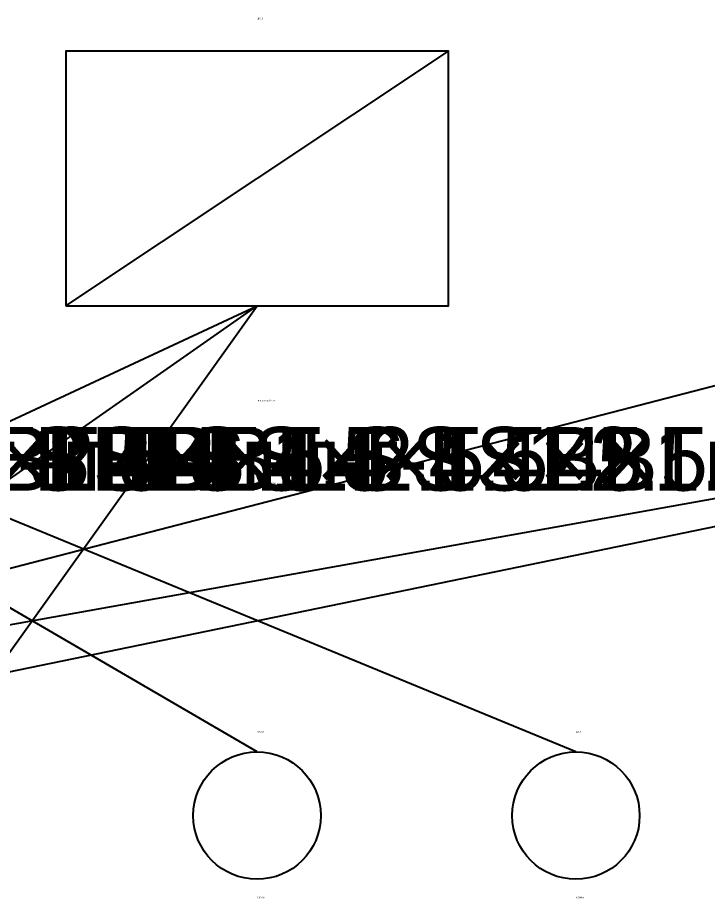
# Model space of a CAD drawing. Header units: millimetres. Extents: x -100 to 4200, y -3729 to 453.
# Drawn here: x 1124 to 2206, y -930 to 453 of the extents above; entities that cross this region are included whole.
import ezdxf

# ---------------------------------------------------------------- set-up
doc = ezdxf.new("R2010")
doc.units = ezdxf.units.MM
for name, color, linetype in [('CABLES', 2, 'Continuous'), ('CONSUMERS', 3, 'Continuous'), ('LABELS', 7, 'Continuous'), ('PANELS', 4, 'Continuous')]:
    doc.layers.add(name, color=color, linetype=linetype)

# ---------------------------------------------------------------- blocks, each defined once
blk = doc.blocks.new('CONSUMER_CIRCLE')
at = {"layer": 'CONSUMERS'}
blk.add_circle((0, 0), 100, dxfattribs=at)
blk = doc.blocks.new('PANEL_BOX')
at = {"layer": 'PANELS'}
blk.add_line((0, 0), (600, 400), dxfattribs=at)
blk.add_lwpolyline([(0, 0), (600, 0), (600, 400), (0, 400), (0, 0)], dxfattribs=at)

msp = doc.modelspace()

# ---------------------------------------------------------------- linework, layer by layer
at = {"layer": 'CABLES'}
for p, q in [((0, -700), (1500, 0)), ((0, -700), (2700, 0)), ((0, -700), (3900, 0)), ((1500, -700), (300, 0)), ((2000, -700), (300, 0)), ((500, -700), (1500, 0)), ((500, -700), (3900, 0)), ((1000, -700), (1500, 0))]:
    msp.add_line(p, q, dxfattribs=at)

# ---------------------------------------------------------------- block references
ref = msp.add_blockref('PANEL_BOX', (1200, 0))
ref.add_attrib('PANEL_ID', 'ЩС-1', (1500, 450), dxfattribs={"height": 2.5})
ref.add_attrib('PANEL_NAME', 'Щит силовой №1', (1500, -150), dxfattribs={"height": 2.5})
ref.add_attrib('PANEL_LOAD', 'P=17.2кВт I=29.9А', (1500, -280), dxfattribs={"height": 2.5})
ref = msp.add_blockref('CONSUMER_CIRCLE', (1500, -800))
ref.add_attrib('ID_TAG', 'ОС-04', (1500, -670), dxfattribs={"height": 2.5})
ref.add_attrib('POWER_KW', '5.00кВт', (1500, -930), dxfattribs={"height": 2.5})
ref.add_attrib('CABLE_NO', 'КЛ-ЩО1-04', (0, 0), dxfattribs={"height": 2.5})
ref = msp.add_blockref('CONSUMER_CIRCLE', (2000, -800))
ref.add_attrib('ID_TAG', 'АО-01', (2000, -670), dxfattribs={"height": 2.5})
ref.add_attrib('POWER_KW', '2.00кВт', (2000, -930), dxfattribs={"height": 2.5})
ref.add_attrib('CABLE_NO', 'КЛ-ЩО1-05', (0, 0), dxfattribs={"height": 2.5})

# ---------------------------------------------------------------- texts
at = {"layer": 'LABELS'}
for s, p in [('ВВГнг-LS 4×2.5', (400, -290)), ('ВВГнг-LS 4×1.5', (650, -290)), ('ВВГнг-LS 4×1.5', (750, -290)), ('ВВГнг-LS 4×2.5', (900, -290)), ('ВВГнг-LS 4×1.5', (1000, -290)), ('ВВГнг-LS 4×1.5', (1150, -290)), ('ВВГнг-LS 4×2.5', (1250, -290)), ('ВВГнг-LS 4×1.5', (1350, -290)), ('ВВГнг-LS 4×1.5', (1950, -290))]:
    msp.add_text(s, height=100, dxfattribs=at).set_placement(p)

doc.saveas('drawing.dxf')
